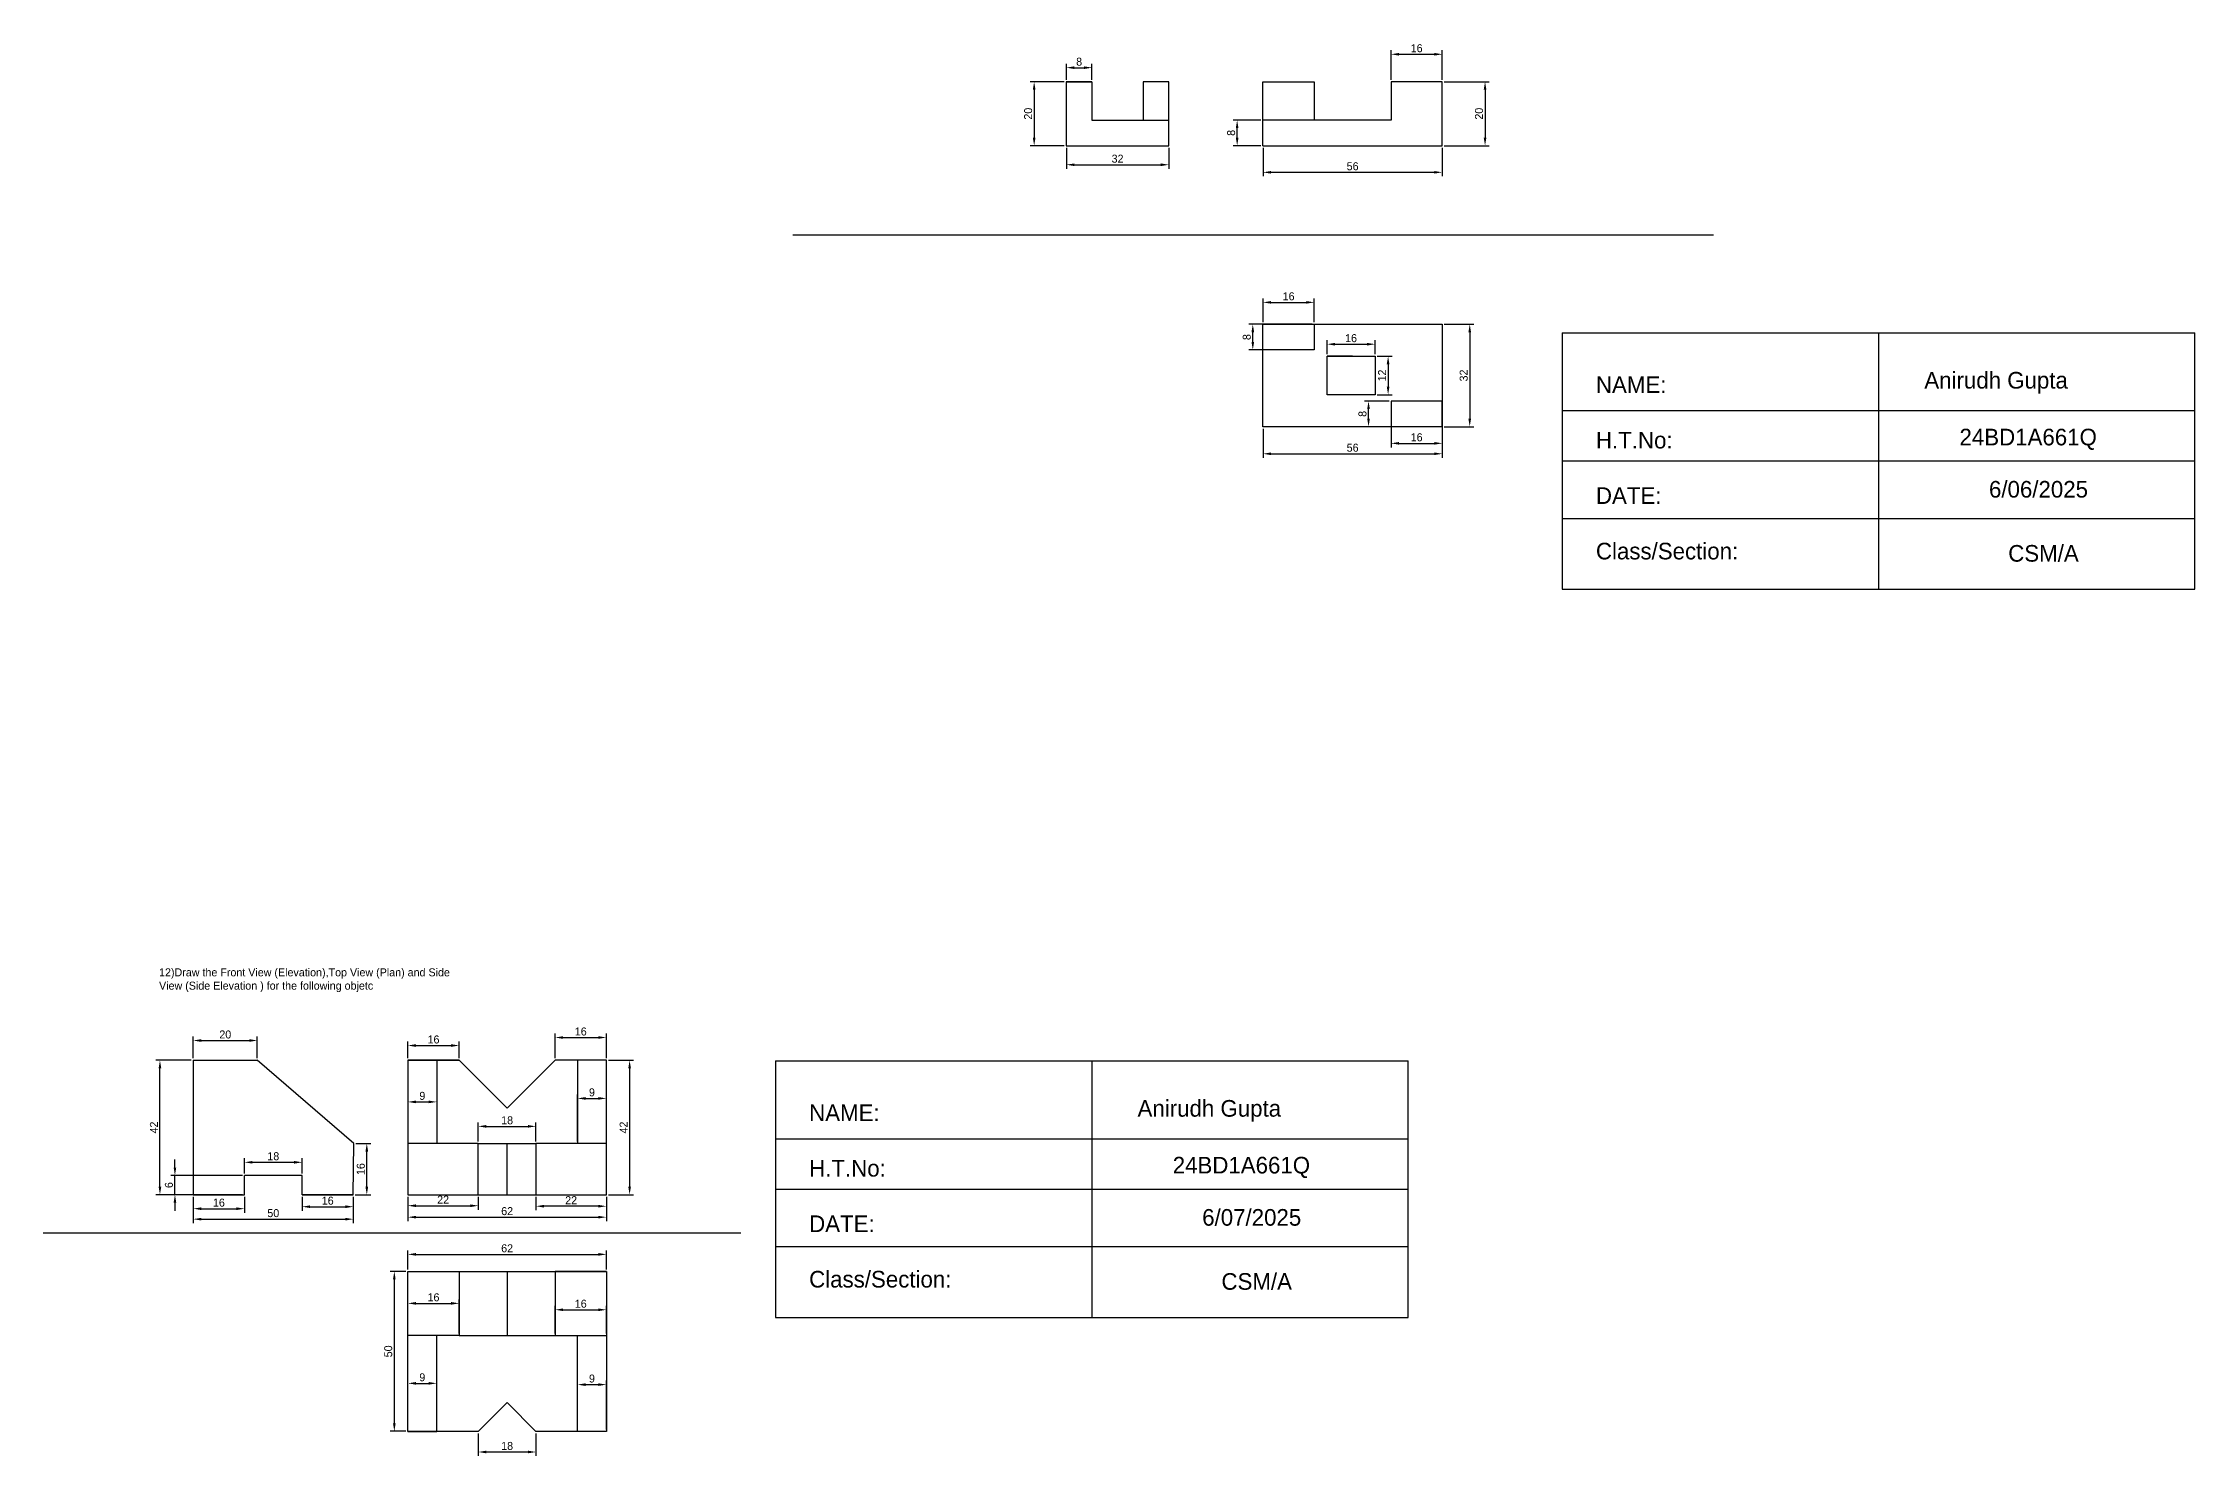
# Model space of a CAD drawing. Header units: millimetres. Extents: x 148 to 2239, y 31 to 1240.
# Drawn here: x 1567 to 2239, y 229 to 671 of the extents above; entities that cross this region are included whole.
import ezdxf

# ---------------------------------------------------------------- set-up
doc = ezdxf.new("R2010")
doc.units = ezdxf.units.MM
doc.dimstyles.new('ISO-25', dxfattribs={"dimtxt": 2.5, "dimasz": 2.5, "dimexe": 1.25, "dimexo": 0.625, "dimtad": 1, "dimtxsty": 'Standard', "dimcen": 2.5, "dimadec": 0, "dimazin": 0, "dimtfac": 1, "dimtmove": 0, "dimatfit": 3, "dimfxl": 1, "dimarcsym": 0})

# ---------------------------------------------------------------- blocks, each defined once
blk = doc.blocks.new('*D75')
at = {"color": 0, "lineweight": -2, "transparency": 16777216}
for p, q in [((2004.87, 658.55), (2018.87, 658.55)), ((2017.62, 656.05), (2017.62, 641.05)), ((2004.87, 638.55), (2018.87, 638.55))]:
    blk.add_line(p, q, dxfattribs=at)
at = {"color": 0, "transparency": 16777216}
for points in [[(2017.2, 656.05), (2018.03, 656.05), (2017.62, 658.55)], [(2017.2, 641.05), (2018.03, 641.05), (2017.62, 638.55)]]:
    blk.add_solid(points, dxfattribs=at)
at = {"layer": 'Defpoints', "color": 0, "transparency": 16777216}
for p in [(2004.25, 658.55), (2004.25, 638.55), (2017.62, 638.55)]:
    blk.add_point(p, dxfattribs=at)
at = {"color": 0, "transparency": 16777216, "insert": (2015.74, 648.55), "char_height": 2.5, "attachment_point": 5, "rotation": 90}
blk.add_mtext('20', dxfattribs=at)
blk = doc.blocks.new('*D76')
at = {"color": 0, "lineweight": -2, "transparency": 16777216}
for p, q in [((1988.25, 659.17), (1988.25, 668.37)), ((1990.75, 667.12), (2001.75, 667.12)), ((2004.25, 659.17), (2004.25, 668.37))]:
    blk.add_line(p, q, dxfattribs=at)
at = {"color": 0, "transparency": 16777216}
for points in [[(1990.75, 667.54), (1990.75, 666.7), (1988.25, 667.12)], [(2001.75, 667.54), (2001.75, 666.7), (2004.25, 667.12)]]:
    blk.add_solid(points, dxfattribs=at)
at = {"layer": 'Defpoints', "color": 0, "transparency": 16777216}
for p in [(2004.25, 667.12), (1988.25, 658.55), (2004.25, 658.55)]:
    blk.add_point(p, dxfattribs=at)
at = {"color": 0, "transparency": 16777216, "insert": (1996.25, 668.99), "char_height": 2.5, "attachment_point": 5}
blk.add_mtext('16', dxfattribs=at)
blk = doc.blocks.new('*D77')
at = {"color": 0, "lineweight": -2, "transparency": 16777216}
for p, q in [((1947.62, 646.55), (1938.92, 646.55)), ((1940.17, 641.05), (1940.17, 644.05)), ((1947.62, 638.55), (1938.92, 638.55))]:
    blk.add_line(p, q, dxfattribs=at)
at = {"color": 0, "transparency": 16777216}
for points in [[(1939.76, 644.05), (1940.59, 644.05), (1940.17, 646.55)], [(1939.76, 641.05), (1940.59, 641.05), (1940.17, 638.55)]]:
    blk.add_solid(points, dxfattribs=at)
at = {"layer": 'Defpoints', "color": 0, "transparency": 16777216}
for p in [(1940.17, 646.55), (1948.25, 646.55), (1948.25, 638.55)]:
    blk.add_point(p, dxfattribs=at)
at = {"color": 0, "transparency": 16777216, "insert": (1938.3, 642.55), "char_height": 2.5, "attachment_point": 5, "rotation": 90}
blk.add_mtext('8', dxfattribs=at)
blk = doc.blocks.new('*D78')
at = {"color": 0, "lineweight": -2, "transparency": 16777216}
for p, q in [((1948.25, 637.92), (1948.25, 628.97)), ((2004.25, 637.92), (2004.25, 628.97)), ((1950.75, 630.22), (2001.75, 630.22))]:
    blk.add_line(p, q, dxfattribs=at)
at = {"color": 0, "transparency": 16777216}
for points in [[(1950.75, 630.64), (1950.75, 629.81), (1948.25, 630.22)], [(2001.75, 630.64), (2001.75, 629.81), (2004.25, 630.22)]]:
    blk.add_solid(points, dxfattribs=at)
at = {"layer": 'Defpoints', "color": 0, "transparency": 16777216}
for p in [(1948.25, 638.55), (2004.25, 638.55), (2004.25, 630.22)]:
    blk.add_point(p, dxfattribs=at)
at = {"color": 0, "transparency": 16777216, "insert": (1976.25, 632.1), "char_height": 2.5, "attachment_point": 5}
blk.add_mtext('56', dxfattribs=at)
blk = doc.blocks.new('*D79')
at = {"color": 0, "lineweight": -2, "transparency": 16777216}
for p, q in [((1968.25, 573.34), (1968.25, 577.75)), ((1970.75, 576.5), (1980.75, 576.5)), ((1983.25, 573.34), (1983.25, 577.75))]:
    blk.add_line(p, q, dxfattribs=at)
at = {"color": 0, "transparency": 16777216}
for points in [[(1970.75, 576.91), (1970.75, 576.08), (1968.25, 576.5)], [(1980.75, 576.91), (1980.75, 576.08), (1983.25, 576.5)]]:
    blk.add_solid(points, dxfattribs=at)
at = {"layer": 'Defpoints', "color": 0, "transparency": 16777216}
for p in [(1968.25, 572.72), (1983.25, 576.5), (1983.25, 572.72)]:
    blk.add_point(p, dxfattribs=at)
at = {"color": 0, "transparency": 16777216, "insert": (1975.75, 578.37), "char_height": 2.5, "attachment_point": 5}
blk.add_mtext('16', dxfattribs=at)
blk = doc.blocks.new('*D80')
at = {"color": 0, "lineweight": -2, "transparency": 16777216}
for p, q in [((1983.87, 572.72), (1988.58, 572.72)), ((1987.33, 570.22), (1987.33, 563.22)), ((1983.87, 560.72), (1988.58, 560.72))]:
    blk.add_line(p, q, dxfattribs=at)
at = {"color": 0, "transparency": 16777216}
for points in [[(1986.91, 570.22), (1987.74, 570.22), (1987.33, 572.72)], [(1986.91, 563.22), (1987.74, 563.22), (1987.33, 560.72)]]:
    blk.add_solid(points, dxfattribs=at)
at = {"layer": 'Defpoints', "color": 0, "transparency": 16777216}
for p in [(1983.25, 572.72), (1983.25, 560.72), (1987.33, 560.72)]:
    blk.add_point(p, dxfattribs=at)
at = {"color": 0, "transparency": 16777216, "insert": (1985.45, 566.72), "char_height": 2.5, "attachment_point": 5, "rotation": 90}
blk.add_mtext('12', dxfattribs=at)
blk = doc.blocks.new('*D81')
at = {"color": 0, "lineweight": -2, "transparency": 16777216}
for p, q in [((1948.25, 550.09), (1948.25, 541)), ((2004.25, 550.09), (2004.25, 541)), ((1950.75, 542.25), (2001.75, 542.25))]:
    blk.add_line(p, q, dxfattribs=at)
at = {"color": 0, "transparency": 16777216}
for points in [[(1950.75, 542.67), (1950.75, 541.84), (1948.25, 542.25)], [(2001.75, 542.67), (2001.75, 541.84), (2004.25, 542.25)]]:
    blk.add_solid(points, dxfattribs=at)
at = {"layer": 'Defpoints', "color": 0, "transparency": 16777216}
for p in [(1948.25, 550.72), (2004.25, 550.72), (2004.25, 542.25)]:
    blk.add_point(p, dxfattribs=at)
at = {"color": 0, "transparency": 16777216, "insert": (1976.25, 544.13), "char_height": 2.5, "attachment_point": 5}
blk.add_mtext('56', dxfattribs=at)
blk = doc.blocks.new('*D82')
at = {"color": 0, "lineweight": -2, "transparency": 16777216}
for p, q in [((2004.87, 582.72), (2014.09, 582.72)), ((2012.84, 580.22), (2012.84, 553.22)), ((2004.87, 550.72), (2014.09, 550.72))]:
    blk.add_line(p, q, dxfattribs=at)
at = {"color": 0, "transparency": 16777216}
for points in [[(2012.42, 580.22), (2013.25, 580.22), (2012.84, 582.72)], [(2012.42, 553.22), (2013.25, 553.22), (2012.84, 550.72)]]:
    blk.add_solid(points, dxfattribs=at)
at = {"layer": 'Defpoints', "color": 0, "transparency": 16777216}
for p in [(2004.25, 582.72), (2004.25, 550.72), (2012.84, 550.72)]:
    blk.add_point(p, dxfattribs=at)
at = {"color": 0, "transparency": 16777216, "insert": (2010.96, 566.72), "char_height": 2.5, "attachment_point": 5, "rotation": 90}
blk.add_mtext('32', dxfattribs=at)
blk = doc.blocks.new('*D83')
at = {"color": 0, "lineweight": -2, "transparency": 16777216}
for p, q in [((1963.62, 582.72), (1943.81, 582.72)), ((1945.06, 577.22), (1945.06, 580.22)), ((1963.62, 574.72), (1943.81, 574.72))]:
    blk.add_line(p, q, dxfattribs=at)
at = {"color": 0, "transparency": 16777216}
for points in [[(1944.65, 580.22), (1945.48, 580.22), (1945.06, 582.72)], [(1944.65, 577.22), (1945.48, 577.22), (1945.06, 574.72)]]:
    blk.add_solid(points, dxfattribs=at)
at = {"layer": 'Defpoints', "color": 0, "transparency": 16777216}
for p in [(1945.06, 582.72), (1964.25, 582.72), (1964.25, 574.72)]:
    blk.add_point(p, dxfattribs=at)
at = {"color": 0, "transparency": 16777216, "insert": (1943.19, 578.72), "char_height": 2.5, "attachment_point": 5, "rotation": 90}
blk.add_mtext('8', dxfattribs=at)
blk = doc.blocks.new('*D84')
at = {"color": 0, "lineweight": -2, "transparency": 16777216}
for p, q in [((1948.25, 583.34), (1948.25, 590.82)), ((1950.75, 589.57), (1961.75, 589.57)), ((1964.25, 583.34), (1964.25, 590.82))]:
    blk.add_line(p, q, dxfattribs=at)
at = {"color": 0, "transparency": 16777216}
for points in [[(1950.75, 589.99), (1950.75, 589.16), (1948.25, 589.57)], [(1961.75, 589.99), (1961.75, 589.16), (1964.25, 589.57)]]:
    blk.add_solid(points, dxfattribs=at)
at = {"layer": 'Defpoints', "color": 0, "transparency": 16777216}
for p in [(1964.25, 589.57), (1948.25, 582.72), (1964.25, 582.72)]:
    blk.add_point(p, dxfattribs=at)
at = {"color": 0, "transparency": 16777216, "insert": (1956.25, 591.45), "char_height": 2.5, "attachment_point": 5}
blk.add_mtext('16', dxfattribs=at)
blk = doc.blocks.new('*D85')
at = {"color": 0, "lineweight": -2, "transparency": 16777216}
for p, q in [((1987.62, 558.72), (1979.97, 558.72)), ((1981.22, 553.22), (1981.22, 556.22)), ((1987.62, 550.72), (1979.97, 550.72))]:
    blk.add_line(p, q, dxfattribs=at)
at = {"color": 0, "transparency": 16777216}
for points in [[(1980.8, 556.22), (1981.63, 556.22), (1981.22, 558.72)], [(1980.8, 553.22), (1981.63, 553.22), (1981.22, 550.72)]]:
    blk.add_solid(points, dxfattribs=at)
at = {"layer": 'Defpoints', "color": 0, "transparency": 16777216}
for p in [(1981.22, 558.72), (1988.25, 558.72), (1988.25, 550.72)]:
    blk.add_point(p, dxfattribs=at)
at = {"color": 0, "transparency": 16777216, "insert": (1979.34, 554.72), "char_height": 2.5, "attachment_point": 5, "rotation": 90}
blk.add_mtext('8', dxfattribs=at)
blk = doc.blocks.new('*D86')
at = {"color": 0, "lineweight": -2, "transparency": 16777216}
for p, q in [((1988.25, 558.09), (1988.25, 544.26)), ((2004.25, 558.09), (2004.25, 544.26)), ((1990.75, 545.51), (2001.75, 545.51))]:
    blk.add_line(p, q, dxfattribs=at)
at = {"color": 0, "transparency": 16777216}
for points in [[(1990.75, 545.93), (1990.75, 545.09), (1988.25, 545.51)], [(2001.75, 545.93), (2001.75, 545.09), (2004.25, 545.51)]]:
    blk.add_solid(points, dxfattribs=at)
at = {"layer": 'Defpoints', "color": 0, "transparency": 16777216}
for p in [(1988.25, 558.72), (2004.25, 558.72), (2004.25, 545.51)]:
    blk.add_point(p, dxfattribs=at)
at = {"color": 0, "transparency": 16777216, "insert": (1996.25, 547.39), "char_height": 2.5, "attachment_point": 5}
blk.add_mtext('16', dxfattribs=at)
blk = doc.blocks.new('*D87')
at = {"color": 0, "lineweight": -2, "transparency": 16777216}
for p, q in [((1886.18, 658.55), (1875.5, 658.55)), ((1876.75, 656.05), (1876.75, 641.05)), ((1886.18, 638.55), (1875.5, 638.55))]:
    blk.add_line(p, q, dxfattribs=at)
at = {"color": 0, "transparency": 16777216}
for points in [[(1876.34, 656.05), (1877.17, 656.05), (1876.75, 658.55)], [(1876.34, 641.05), (1877.17, 641.05), (1876.75, 638.55)]]:
    blk.add_solid(points, dxfattribs=at)
at = {"layer": 'Defpoints', "color": 0, "transparency": 16777216}
for p in [(1886.81, 658.55), (1876.75, 638.55), (1886.81, 638.55)]:
    blk.add_point(p, dxfattribs=at)
at = {"color": 0, "transparency": 16777216, "insert": (1874.88, 648.55), "char_height": 2.5, "attachment_point": 5, "rotation": 90}
blk.add_mtext('20', dxfattribs=at)
blk = doc.blocks.new('*D88')
at = {"color": 0, "lineweight": -2, "transparency": 16777216}
for p, q in [((1886.81, 659.17), (1886.81, 664.18)), ((1889.31, 662.93), (1892.31, 662.93)), ((1894.81, 659.17), (1894.81, 664.18))]:
    blk.add_line(p, q, dxfattribs=at)
at = {"color": 0, "transparency": 16777216}
for points in [[(1889.31, 663.34), (1889.31, 662.51), (1886.81, 662.93)], [(1892.31, 663.34), (1892.31, 662.51), (1894.81, 662.93)]]:
    blk.add_solid(points, dxfattribs=at)
at = {"layer": 'Defpoints', "color": 0, "transparency": 16777216}
for p in [(1894.81, 662.93), (1886.81, 658.55), (1894.81, 658.55)]:
    blk.add_point(p, dxfattribs=at)
at = {"color": 0, "transparency": 16777216, "insert": (1890.81, 664.8), "char_height": 2.5, "attachment_point": 5}
blk.add_mtext('8', dxfattribs=at)
blk = doc.blocks.new('*D89')
at = {"color": 0, "lineweight": -2, "transparency": 16777216}
for p, q in [((1886.81, 637.92), (1886.81, 631.34)), ((1889.31, 632.59), (1916.31, 632.59)), ((1918.81, 637.92), (1918.81, 631.34))]:
    blk.add_line(p, q, dxfattribs=at)
at = {"color": 0, "transparency": 16777216}
for points in [[(1889.31, 633), (1889.31, 632.17), (1886.81, 632.59)], [(1916.31, 633), (1916.31, 632.17), (1918.81, 632.59)]]:
    blk.add_solid(points, dxfattribs=at)
at = {"layer": 'Defpoints', "color": 0, "transparency": 16777216}
for p in [(1886.81, 638.55), (1918.81, 638.55), (1918.81, 632.59)]:
    blk.add_point(p, dxfattribs=at)
at = {"color": 0, "transparency": 16777216, "insert": (1902.81, 634.46), "char_height": 2.5, "attachment_point": 5}
blk.add_mtext('32', dxfattribs=at)
blk = doc.blocks.new('*D107')
at = {"color": 0, "lineweight": -2, "transparency": 16777216}
for p, q in [((1613.43, 352.67), (1602.4, 352.67)), ((1603.65, 313.17), (1603.65, 350.17)), ((1613.43, 310.67), (1602.4, 310.67))]:
    blk.add_line(p, q, dxfattribs=at)
at = {"color": 0, "transparency": 16777216}
for points in [[(1603.23, 350.17), (1604.07, 350.17), (1603.65, 352.67)], [(1603.23, 313.17), (1604.07, 313.17), (1603.65, 310.67)]]:
    blk.add_solid(points, dxfattribs=at)
at = {"layer": 'Defpoints', "color": 0, "transparency": 16777216}
for p in [(1603.65, 352.67), (1614.06, 352.67), (1614.06, 310.67)]:
    blk.add_point(p, dxfattribs=at)
at = {"color": 0, "transparency": 16777216, "insert": (1601.77, 331.67), "char_height": 2.5, "attachment_point": 5, "rotation": 90}
blk.add_mtext('42', dxfattribs=at)
blk = doc.blocks.new('*D108')
at = {"color": 0, "lineweight": -2, "transparency": 16777216}
for p, q in [((1614.06, 310.05), (1614.06, 301.78)), ((1664.06, 310.05), (1664.06, 301.78)), ((1616.56, 303.03), (1661.56, 303.03))]:
    blk.add_line(p, q, dxfattribs=at)
at = {"color": 0, "transparency": 16777216}
for points in [[(1616.56, 303.44), (1616.56, 302.61), (1614.06, 303.03)], [(1661.56, 303.44), (1661.56, 302.61), (1664.06, 303.03)]]:
    blk.add_solid(points, dxfattribs=at)
at = {"layer": 'Defpoints', "color": 0, "transparency": 16777216}
for p in [(1614.06, 310.67), (1664.06, 310.67), (1664.06, 303.03)]:
    blk.add_point(p, dxfattribs=at)
at = {"color": 0, "transparency": 16777216, "insert": (1639.06, 304.9), "char_height": 2.5, "attachment_point": 5}
blk.add_mtext('50', dxfattribs=at)
blk = doc.blocks.new('*D109')
at = {"color": 0, "lineweight": -2, "transparency": 16777216}
for p, q in [((1614.06, 310.05), (1614.06, 305.05)), ((1630.06, 310.05), (1630.06, 305.05)), ((1616.56, 306.3), (1627.56, 306.3))]:
    blk.add_line(p, q, dxfattribs=at)
at = {"color": 0, "transparency": 16777216}
for points in [[(1616.56, 306.71), (1616.56, 305.88), (1614.06, 306.3)], [(1627.56, 306.71), (1627.56, 305.88), (1630.06, 306.3)]]:
    blk.add_solid(points, dxfattribs=at)
at = {"layer": 'Defpoints', "color": 0, "transparency": 16777216}
for p in [(1614.06, 310.67), (1630.06, 310.67), (1630.06, 306.3)]:
    blk.add_point(p, dxfattribs=at)
at = {"color": 0, "transparency": 16777216, "insert": (1622.06, 308.17), "char_height": 2.5, "attachment_point": 5}
blk.add_mtext('16', dxfattribs=at)
blk = doc.blocks.new('*D110')
at = {"color": 0, "lineweight": -2, "transparency": 16777216}
for p, q in [((1648.06, 310.05), (1648.06, 305.67)), ((1664.06, 310.05), (1664.06, 305.67)), ((1650.56, 306.92), (1661.56, 306.92))]:
    blk.add_line(p, q, dxfattribs=at)
at = {"color": 0, "transparency": 16777216}
for points in [[(1650.56, 307.34), (1650.56, 306.5), (1648.06, 306.92)], [(1661.56, 307.34), (1661.56, 306.5), (1664.06, 306.92)]]:
    blk.add_solid(points, dxfattribs=at)
at = {"layer": 'Defpoints', "color": 0, "transparency": 16777216}
for p in [(1648.06, 310.67), (1664.06, 310.67), (1664.06, 306.92)]:
    blk.add_point(p, dxfattribs=at)
at = {"color": 0, "transparency": 16777216, "insert": (1656.06, 308.79), "char_height": 2.5, "attachment_point": 5}
blk.add_mtext('16', dxfattribs=at)
blk = doc.blocks.new('*D111')
at = {"color": 0, "lineweight": -2, "transparency": 16777216}
for p, q in [((1630.06, 317.3), (1630.06, 322.05)), ((1632.56, 320.8), (1645.56, 320.8)), ((1648.06, 317.3), (1648.06, 322.05))]:
    blk.add_line(p, q, dxfattribs=at)
at = {"color": 0, "transparency": 16777216}
for points in [[(1632.56, 321.22), (1632.56, 320.38), (1630.06, 320.8)], [(1645.56, 321.22), (1645.56, 320.38), (1648.06, 320.8)]]:
    blk.add_solid(points, dxfattribs=at)
at = {"layer": 'Defpoints', "color": 0, "transparency": 16777216}
for p in [(1630.06, 316.67), (1648.06, 320.8), (1648.06, 316.67)]:
    blk.add_point(p, dxfattribs=at)
at = {"color": 0, "transparency": 16777216, "insert": (1639.06, 322.68), "char_height": 2.5, "attachment_point": 5}
blk.add_mtext('18', dxfattribs=at)
blk = doc.blocks.new('*D112')
at = {"color": 0, "lineweight": -2, "transparency": 16777216}
for p, q in [((1614.06, 353.3), (1614.06, 360.11)), ((1616.56, 358.86), (1631.56, 358.86)), ((1634.06, 353.3), (1634.06, 360.11))]:
    blk.add_line(p, q, dxfattribs=at)
at = {"color": 0, "transparency": 16777216}
for points in [[(1616.56, 359.28), (1616.56, 358.44), (1614.06, 358.86)], [(1631.56, 359.28), (1631.56, 358.44), (1634.06, 358.86)]]:
    blk.add_solid(points, dxfattribs=at)
at = {"layer": 'Defpoints', "color": 0, "transparency": 16777216}
for p in [(1634.06, 358.86), (1614.06, 352.67), (1634.06, 352.67)]:
    blk.add_point(p, dxfattribs=at)
at = {"color": 0, "transparency": 16777216, "insert": (1624.06, 360.73), "char_height": 2.5, "attachment_point": 5}
blk.add_mtext('20', dxfattribs=at)
blk = doc.blocks.new('*D113')
at = {"color": 0, "lineweight": -2, "transparency": 16777216}
for p, q in [((1664.89, 326.67), (1669.52, 326.67)), ((1668.27, 313.17), (1668.27, 324.17)), ((1664.68, 310.67), (1669.52, 310.67))]:
    blk.add_line(p, q, dxfattribs=at)
at = {"color": 0, "transparency": 16777216}
for points in [[(1667.85, 324.17), (1668.69, 324.17), (1668.27, 326.67)], [(1667.85, 313.17), (1668.69, 313.17), (1668.27, 310.67)]]:
    blk.add_solid(points, dxfattribs=at)
at = {"layer": 'Defpoints', "color": 0, "transparency": 16777216}
for p in [(1664.27, 326.67), (1668.27, 326.67), (1664.06, 310.67)]:
    blk.add_point(p, dxfattribs=at)
at = {"color": 0, "transparency": 16777216, "insert": (1666.4, 318.67), "char_height": 2.5, "attachment_point": 5, "rotation": 90}
blk.add_mtext('16', dxfattribs=at)
blk = doc.blocks.new('*D114')
at = {"color": 0, "lineweight": -2, "transparency": 16777216}
for p, q in [((1629.43, 316.67), (1607.08, 316.67)), ((1608.33, 319.17), (1608.33, 321.67)), ((1608.33, 310.67), (1608.33, 316.67)), ((1629.43, 310.67), (1607.08, 310.67)), ((1608.33, 308.17), (1608.33, 305.67))]:
    blk.add_line(p, q, dxfattribs=at)
at = {"color": 0, "transparency": 16777216}
for points in [[(1607.92, 319.17), (1608.75, 319.17), (1608.33, 316.67)], [(1607.92, 308.17), (1608.75, 308.17), (1608.33, 310.67)]]:
    blk.add_solid(points, dxfattribs=at)
at = {"layer": 'Defpoints', "color": 0, "transparency": 16777216}
for p in [(1608.33, 316.67), (1630.06, 316.67), (1630.06, 310.67)]:
    blk.add_point(p, dxfattribs=at)
at = {"color": 0, "transparency": 16777216, "insert": (1606.46, 313.67), "char_height": 2.5, "attachment_point": 5, "rotation": 90}
blk.add_mtext('6', dxfattribs=at)
blk = doc.blocks.new('*D115')
at = {"color": 0, "lineweight": -2, "transparency": 16777216}
for p, q in [((1681.11, 342.79), (1681.11, 338.42)), ((1683.61, 339.67), (1687.61, 339.67)), ((1690.11, 342.79), (1690.11, 338.42))]:
    blk.add_line(p, q, dxfattribs=at)
at = {"color": 0, "transparency": 16777216}
for points in [[(1683.61, 340.09), (1683.61, 339.26), (1681.11, 339.67)], [(1687.61, 340.09), (1687.61, 339.26), (1690.11, 339.67)]]:
    blk.add_solid(points, dxfattribs=at)
at = {"layer": 'Defpoints', "color": 0, "transparency": 16777216}
for p in [(1681.11, 343.42), (1690.11, 343.42), (1690.11, 339.67)]:
    blk.add_point(p, dxfattribs=at)
at = {"color": 0, "transparency": 16777216, "insert": (1685.61, 341.55), "char_height": 2.5, "attachment_point": 5}
blk.add_mtext('9', dxfattribs=at)
blk = doc.blocks.new('*D116')
at = {"color": 0, "lineweight": -2, "transparency": 16777216}
for p, q in [((1681.11, 353.3), (1681.11, 358.55)), ((1683.61, 357.3), (1694.61, 357.3)), ((1697.11, 353.3), (1697.11, 358.55))]:
    blk.add_line(p, q, dxfattribs=at)
at = {"color": 0, "transparency": 16777216}
for points in [[(1683.61, 357.72), (1683.61, 356.88), (1681.11, 357.3)], [(1694.61, 357.72), (1694.61, 356.88), (1697.11, 357.3)]]:
    blk.add_solid(points, dxfattribs=at)
at = {"layer": 'Defpoints', "color": 0, "transparency": 16777216}
for p in [(1697.11, 357.3), (1681.11, 352.67), (1697.11, 352.67)]:
    blk.add_point(p, dxfattribs=at)
at = {"color": 0, "transparency": 16777216, "insert": (1689.11, 359.17), "char_height": 2.5, "attachment_point": 5}
blk.add_mtext('16', dxfattribs=at)
blk = doc.blocks.new('*D117')
at = {"color": 0, "lineweight": -2, "transparency": 16777216}
for p, q in [((1727.11, 353.3), (1727.11, 361.05)), ((1729.61, 359.8), (1740.61, 359.8)), ((1743.11, 353.3), (1743.11, 361.05))]:
    blk.add_line(p, q, dxfattribs=at)
at = {"color": 0, "transparency": 16777216}
for points in [[(1729.61, 360.21), (1729.61, 359.38), (1727.11, 359.8)], [(1740.61, 360.21), (1740.61, 359.38), (1743.11, 359.8)]]:
    blk.add_solid(points, dxfattribs=at)
at = {"layer": 'Defpoints', "color": 0, "transparency": 16777216}
for p in [(1743.11, 359.8), (1727.11, 352.67), (1743.11, 352.67)]:
    blk.add_point(p, dxfattribs=at)
at = {"color": 0, "transparency": 16777216, "insert": (1735.11, 361.67), "char_height": 2.5, "attachment_point": 5}
blk.add_mtext('16', dxfattribs=at)
blk = doc.blocks.new('*D118')
at = {"color": 0, "lineweight": -2, "transparency": 16777216}
for p, q in [((1734.11, 327.3), (1734.11, 342.02)), ((1736.61, 340.77), (1740.61, 340.77)), ((1743.11, 327.3), (1743.11, 342.02))]:
    blk.add_line(p, q, dxfattribs=at)
at = {"color": 0, "transparency": 16777216}
for points in [[(1736.61, 341.18), (1736.61, 340.35), (1734.11, 340.77)], [(1740.61, 341.18), (1740.61, 340.35), (1743.11, 340.77)]]:
    blk.add_solid(points, dxfattribs=at)
at = {"layer": 'Defpoints', "color": 0, "transparency": 16777216}
for p in [(1743.11, 340.77), (1734.11, 326.67), (1743.11, 326.67)]:
    blk.add_point(p, dxfattribs=at)
at = {"color": 0, "transparency": 16777216, "insert": (1738.61, 342.64), "char_height": 2.5, "attachment_point": 5}
blk.add_mtext('9', dxfattribs=at)
blk = doc.blocks.new('*D119')
at = {"color": 0, "lineweight": -2, "transparency": 16777216}
for p, q in [((1743.73, 352.67), (1751.62, 352.67)), ((1750.37, 350.17), (1750.37, 313.17)), ((1743.73, 310.67), (1751.62, 310.67))]:
    blk.add_line(p, q, dxfattribs=at)
at = {"color": 0, "transparency": 16777216}
for points in [[(1749.96, 350.17), (1750.79, 350.17), (1750.37, 352.67)], [(1749.96, 313.17), (1750.79, 313.17), (1750.37, 310.67)]]:
    blk.add_solid(points, dxfattribs=at)
at = {"layer": 'Defpoints', "color": 0, "transparency": 16777216}
for p in [(1743.11, 352.67), (1743.11, 310.67), (1750.37, 310.67)]:
    blk.add_point(p, dxfattribs=at)
at = {"color": 0, "transparency": 16777216, "insert": (1748.5, 331.67), "char_height": 2.5, "attachment_point": 5, "rotation": 90}
blk.add_mtext('42', dxfattribs=at)
blk = doc.blocks.new('*D120')
at = {"color": 0, "lineweight": -2, "transparency": 16777216}
for p, q in [((1681.11, 310.05), (1681.11, 302.39)), ((1743.11, 310.05), (1743.11, 302.39)), ((1683.61, 303.64), (1740.61, 303.64))]:
    blk.add_line(p, q, dxfattribs=at)
at = {"color": 0, "transparency": 16777216}
for points in [[(1683.61, 304.06), (1683.61, 303.23), (1681.11, 303.64)], [(1740.61, 304.06), (1740.61, 303.23), (1743.11, 303.64)]]:
    blk.add_solid(points, dxfattribs=at)
at = {"layer": 'Defpoints', "color": 0, "transparency": 16777216}
for p in [(1681.11, 310.67), (1743.11, 310.67), (1743.11, 303.64)]:
    blk.add_point(p, dxfattribs=at)
at = {"color": 0, "transparency": 16777216, "insert": (1712.11, 305.52), "char_height": 2.5, "attachment_point": 5}
blk.add_mtext('62', dxfattribs=at)
blk = doc.blocks.new('*D121')
at = {"color": 0, "lineweight": -2, "transparency": 16777216}
for p, q in [((1681.11, 310.05), (1681.11, 305.98)), ((1703.11, 310.05), (1703.11, 305.98)), ((1683.61, 307.23), (1700.61, 307.23))]:
    blk.add_line(p, q, dxfattribs=at)
at = {"color": 0, "transparency": 16777216}
for points in [[(1683.61, 307.65), (1683.61, 306.81), (1681.11, 307.23)], [(1700.61, 307.65), (1700.61, 306.81), (1703.11, 307.23)]]:
    blk.add_solid(points, dxfattribs=at)
at = {"layer": 'Defpoints', "color": 0, "transparency": 16777216}
for p in [(1681.11, 310.67), (1703.11, 310.67), (1703.11, 307.23)]:
    blk.add_point(p, dxfattribs=at)
at = {"color": 0, "transparency": 16777216, "insert": (1692.11, 309.11), "char_height": 2.5, "attachment_point": 5}
blk.add_mtext('22', dxfattribs=at)
blk = doc.blocks.new('*D122')
at = {"color": 0, "lineweight": -2, "transparency": 16777216}
for p, q in [((1721.11, 310.05), (1721.11, 305.82)), ((1743.11, 310.05), (1743.11, 305.82)), ((1740.61, 307.07), (1723.61, 307.07))]:
    blk.add_line(p, q, dxfattribs=at)
at = {"color": 0, "transparency": 16777216}
for points in [[(1723.61, 307.49), (1723.61, 306.66), (1721.11, 307.07)], [(1740.61, 307.49), (1740.61, 306.66), (1743.11, 307.07)]]:
    blk.add_solid(points, dxfattribs=at)
at = {"layer": 'Defpoints', "color": 0, "transparency": 16777216}
for p in [(1721.11, 310.67), (1743.11, 310.67), (1721.11, 307.07)]:
    blk.add_point(p, dxfattribs=at)
at = {"color": 0, "transparency": 16777216, "insert": (1732.11, 308.95), "char_height": 2.5, "attachment_point": 5}
blk.add_mtext('22', dxfattribs=at)
blk = doc.blocks.new('*D123')
at = {"color": 0, "lineweight": -2, "transparency": 16777216}
for p, q in [((1703.11, 327.3), (1703.11, 333.28)), ((1705.61, 332.03), (1718.61, 332.03)), ((1721.11, 327.3), (1721.11, 333.28))]:
    blk.add_line(p, q, dxfattribs=at)
at = {"color": 0, "transparency": 16777216}
for points in [[(1705.61, 332.45), (1705.61, 331.61), (1703.11, 332.03)], [(1718.61, 332.45), (1718.61, 331.61), (1721.11, 332.03)]]:
    blk.add_solid(points, dxfattribs=at)
at = {"layer": 'Defpoints', "color": 0, "transparency": 16777216}
for p in [(1721.11, 332.03), (1703.11, 326.67), (1721.11, 326.67)]:
    blk.add_point(p, dxfattribs=at)
at = {"color": 0, "transparency": 16777216, "insert": (1712.11, 333.91), "char_height": 2.5, "attachment_point": 5}
blk.add_mtext('18', dxfattribs=at)
blk = doc.blocks.new('*D124')
at = {"color": 0, "lineweight": -2, "transparency": 16777216}
for p, q in [((1703.11, 236.08), (1703.11, 229)), ((1721.11, 236.08), (1721.11, 229)), ((1705.61, 230.25), (1718.61, 230.25))]:
    blk.add_line(p, q, dxfattribs=at)
at = {"color": 0, "transparency": 16777216}
for points in [[(1705.61, 230.67), (1705.61, 229.84), (1703.11, 230.25)], [(1718.61, 230.67), (1718.61, 229.84), (1721.11, 230.25)]]:
    blk.add_solid(points, dxfattribs=at)
at = {"layer": 'Defpoints', "color": 0, "transparency": 16777216}
for p in [(1703.11, 236.71), (1721.11, 236.71), (1721.11, 230.25)]:
    blk.add_point(p, dxfattribs=at)
at = {"color": 0, "transparency": 16777216, "insert": (1712.11, 232.13), "char_height": 2.5, "attachment_point": 5}
blk.add_mtext('18', dxfattribs=at)
blk = doc.blocks.new('*D125')
at = {"color": 0, "lineweight": -2, "transparency": 16777216}
for p, q in [((1680.48, 286.71), (1675.62, 286.71)), ((1676.87, 284.21), (1676.87, 239.21)), ((1680.48, 236.71), (1675.62, 236.71))]:
    blk.add_line(p, q, dxfattribs=at)
at = {"color": 0, "transparency": 16777216}
for points in [[(1676.45, 284.21), (1677.28, 284.21), (1676.87, 286.71)], [(1676.45, 239.21), (1677.28, 239.21), (1676.87, 236.71)]]:
    blk.add_solid(points, dxfattribs=at)
at = {"layer": 'Defpoints', "color": 0, "transparency": 16777216}
for p in [(1681.11, 286.71), (1676.87, 236.71), (1681.11, 236.71)]:
    blk.add_point(p, dxfattribs=at)
at = {"color": 0, "transparency": 16777216, "insert": (1674.99, 261.71), "char_height": 2.5, "attachment_point": 5, "rotation": 90}
blk.add_mtext('50', dxfattribs=at)
blk = doc.blocks.new('*D126')
at = {"color": 0, "lineweight": -2, "transparency": 16777216}
for p, q in [((1681.11, 287.33), (1681.11, 293.27)), ((1683.61, 292.02), (1740.61, 292.02)), ((1743.11, 287.33), (1743.11, 293.27))]:
    blk.add_line(p, q, dxfattribs=at)
at = {"color": 0, "transparency": 16777216}
for points in [[(1683.61, 292.44), (1683.61, 291.6), (1681.11, 292.02)], [(1740.61, 292.44), (1740.61, 291.6), (1743.11, 292.02)]]:
    blk.add_solid(points, dxfattribs=at)
at = {"layer": 'Defpoints', "color": 0, "transparency": 16777216}
for p in [(1743.11, 292.02), (1681.11, 286.71), (1743.11, 286.71)]:
    blk.add_point(p, dxfattribs=at)
at = {"color": 0, "transparency": 16777216, "insert": (1712.11, 293.9), "char_height": 2.5, "attachment_point": 5}
blk.add_mtext('62', dxfattribs=at)
blk = doc.blocks.new('*D127')
at = {"color": 0, "lineweight": -2, "transparency": 16777216}
for p, q in [((1681.11, 237.33), (1681.11, 252.96)), ((1683.61, 251.71), (1687.61, 251.71)), ((1690.11, 237.33), (1690.11, 252.96))]:
    blk.add_line(p, q, dxfattribs=at)
at = {"color": 0, "transparency": 16777216}
for points in [[(1683.61, 252.12), (1683.61, 251.29), (1681.11, 251.71)], [(1687.61, 252.12), (1687.61, 251.29), (1690.11, 251.71)]]:
    blk.add_solid(points, dxfattribs=at)
at = {"layer": 'Defpoints', "color": 0, "transparency": 16777216}
for p in [(1690.11, 251.71), (1681.11, 236.71), (1690.11, 236.71)]:
    blk.add_point(p, dxfattribs=at)
at = {"color": 0, "transparency": 16777216, "insert": (1685.61, 253.58), "char_height": 2.5, "attachment_point": 5}
blk.add_mtext('9', dxfattribs=at)
blk = doc.blocks.new('*D128')
at = {"color": 0, "lineweight": -2, "transparency": 16777216}
for p, q in [((1734.11, 237.33), (1734.11, 252.56)), ((1736.61, 251.31), (1740.61, 251.31)), ((1743.11, 237.33), (1743.11, 252.56))]:
    blk.add_line(p, q, dxfattribs=at)
at = {"color": 0, "transparency": 16777216}
for points in [[(1736.61, 251.73), (1736.61, 250.89), (1734.11, 251.31)], [(1740.61, 251.73), (1740.61, 250.89), (1743.11, 251.31)]]:
    blk.add_solid(points, dxfattribs=at)
at = {"layer": 'Defpoints', "color": 0, "transparency": 16777216}
for p in [(1743.11, 251.31), (1734.11, 236.71), (1743.11, 236.71)]:
    blk.add_point(p, dxfattribs=at)
at = {"color": 0, "transparency": 16777216, "insert": (1738.61, 253.19), "char_height": 2.5, "attachment_point": 5}
blk.add_mtext('9', dxfattribs=at)
blk = doc.blocks.new('*D129')
at = {"color": 0, "lineweight": -2, "transparency": 16777216}
for p, q in [((1681.11, 267.33), (1681.11, 277.96)), ((1683.61, 276.71), (1694.61, 276.71)), ((1697.11, 267.33), (1697.11, 277.96))]:
    blk.add_line(p, q, dxfattribs=at)
at = {"color": 0, "transparency": 16777216}
for points in [[(1683.61, 277.12), (1683.61, 276.29), (1681.11, 276.71)], [(1694.61, 277.12), (1694.61, 276.29), (1697.11, 276.71)]]:
    blk.add_solid(points, dxfattribs=at)
at = {"layer": 'Defpoints', "color": 0, "transparency": 16777216}
for p in [(1697.11, 276.71), (1681.11, 266.71), (1697.11, 266.71)]:
    blk.add_point(p, dxfattribs=at)
at = {"color": 0, "transparency": 16777216, "insert": (1689.11, 278.58), "char_height": 2.5, "attachment_point": 5}
blk.add_mtext('16', dxfattribs=at)
blk = doc.blocks.new('*D130')
at = {"color": 0, "lineweight": -2, "transparency": 16777216}
for p, q in [((1727.11, 267.33), (1727.11, 275.96)), ((1743.11, 267.33), (1743.11, 275.96)), ((1729.61, 274.71), (1740.61, 274.71))]:
    blk.add_line(p, q, dxfattribs=at)
at = {"color": 0, "transparency": 16777216}
for points in [[(1729.61, 275.12), (1729.61, 274.29), (1727.11, 274.71)], [(1740.61, 275.12), (1740.61, 274.29), (1743.11, 274.71)]]:
    blk.add_solid(points, dxfattribs=at)
at = {"layer": 'Defpoints', "color": 0, "transparency": 16777216}
for p in [(1743.11, 274.71), (1727.11, 266.71), (1743.11, 266.71)]:
    blk.add_point(p, dxfattribs=at)
at = {"color": 0, "transparency": 16777216, "insert": (1735.11, 276.58), "char_height": 2.5, "attachment_point": 5}
blk.add_mtext('16', dxfattribs=at)

msp = doc.modelspace()

# ---------------------------------------------------------------- linework, layer by layer
for p, q in [((1894.805, 658.545), (1886.805, 658.545)), ((1886.805, 658.545), (1886.805, 638.545)), ((1886.805, 658.545), (1894.805, 658.545)), ((1894.805, 658.545), (1894.805, 646.545)), ((1918.805, 658.545), (1910.805, 658.545)), ((1910.805, 658.545), (1910.805, 646.545)), ((1918.805, 646.545), (1918.805, 658.545)), ((1948.248, 638.545), (1948.248, 658.545)), ((1948.248, 658.545), (1964.248, 658.545)), ((1964.248, 658.545), (1964.248, 646.545)), ((2004.248, 658.545), (1988.248, 658.545)), ((1988.248, 658.545), (1988.248, 646.545)), ((2004.248, 638.545), (2004.248, 658.545)), ((1894.805, 646.545), (1918.805, 646.545)), ((1918.805, 638.545), (1918.805, 646.545)), ((1988.248, 646.545), (1948.248, 646.545)), ((1948.248, 638.545), (1948.248, 646.545)), ((1886.805, 638.545), (1918.805, 638.545)), ((1948.248, 638.545), (2004.248, 638.545)), ((1801.41, 610.717), (2088.968, 610.717)), ((1948.248, 582.717), (2004.248, 582.717)), ((1948.248, 550.717), (1948.248, 582.717)), ((1948.248, 582.717), (1964.248, 582.717)), ((1964.248, 582.717), (1964.248, 574.717)), ((2004.248, 582.717), (2004.248, 550.717)), ((2041.731, 580.095), (2041.731, 499.907)), ((2041.731, 580.095), (2239.399, 580.095)), ((2140.565, 580.095), (2140.565, 499.907)), ((2239.399, 499.907), (2239.399, 580.095)), ((1964.248, 574.717), (1948.248, 574.717)), ((1976.248, 572.717), (1968.248, 572.717)), ((1968.248, 572.717), (1983.248, 572.717)), ((1968.248, 560.717), (1968.248, 572.717)), ((1968.248, 572.717), (1983.248, 572.717)), ((1983.248, 572.717), (1983.248, 560.717)), ((1983.248, 560.717), (1968.248, 560.717)), ((2004.248, 558.717), (1988.248, 558.717)), ((1988.248, 558.717), (1988.248, 550.717)), ((2004.248, 550.717), (2004.248, 558.717)), ((2041.731, 555.739), (2239.399, 555.739)), ((2004.248, 550.717), (1948.248, 550.717)), ((2041.731, 540.001), (2239.399, 540.001)), ((2041.731, 522.015), (2239.399, 522.015)), ((2041.731, 499.907), (2239.399, 499.907)), ((1614.056, 352.674), (1614.056, 310.674)), ((1614.056, 352.674), (1634.056, 352.674)), ((1664.266, 326.672), (1634.056, 352.674)), ((1681.107, 352.674), (1681.107, 310.674)), ((1681.107, 352.674), (1690.107, 352.674)), ((1681.107, 352.674), (1697.107, 352.674)), ((1697.107, 352.674), (1681.107, 352.674)), ((1690.107, 352.674), (1690.107, 326.674)), ((1697.107, 352.674), (1712.107, 337.674)), ((1712.107, 337.674), (1727.107, 352.674)), ((1743.107, 352.674), (1727.107, 352.674)), ((1743.107, 352.674), (1727.107, 352.674)), ((1743.107, 352.674), (1734.107, 352.674)), ((1734.107, 352.674), (1734.107, 326.674)), ((1734.107, 352.674), (1734.107, 337.674)), ((1743.107, 310.674), (1743.107, 352.674)), ((1795.934, 352.521), (1795.934, 272.333)), ((1795.934, 352.521), (1993.602, 352.521)), ((1894.768, 352.521), (1894.768, 272.333)), ((1993.602, 272.333), (1993.602, 352.521)), ((1664.056, 310.674), (1664.266, 326.672)), ((1703.107, 326.674), (1681.107, 326.674)), ((1703.107, 310.674), (1703.107, 326.674)), ((1703.107, 326.674), (1721.107, 326.674)), ((1712.107, 310.674), (1712.107, 326.674)), ((1743.107, 326.674), (1721.107, 326.674)), ((1721.107, 326.674), (1721.107, 310.674)), ((1743.107, 310.674), (1743.107, 326.674)), ((1795.934, 328.165), (1993.602, 328.165)), ((1630.056, 310.674), (1630.056, 316.674)), ((1648.056, 316.674), (1630.056, 316.674)), ((1648.056, 310.674), (1648.056, 316.674)), ((1614.056, 310.674), (1630.056, 310.674)), ((1614.056, 310.674), (1630.056, 310.674)), ((1664.056, 310.674), (1648.056, 310.674)), ((1648.056, 310.674), (1664.056, 310.674)), ((1681.107, 310.674), (1743.107, 310.674)), ((1681.107, 310.674), (1703.107, 310.674)), ((1795.934, 312.427), (1993.602, 312.427)), ((1567.125, 298.708), (1785.086, 298.708)), ((1795.934, 294.441), (1993.602, 294.441)), ((1681.107, 286.708), (1743.107, 286.708)), ((1681.107, 236.708), (1681.107, 286.708)), ((1681.107, 286.708), (1697.107, 286.708)), ((1697.107, 286.708), (1697.107, 266.708)), ((1712.107, 286.708), (1712.107, 266.708)), ((1743.107, 286.708), (1727.107, 286.708)), ((1727.107, 286.708), (1727.107, 266.708)), ((1743.107, 286.708), (1743.107, 236.708)), ((1795.934, 272.333), (1993.602, 272.333)), ((1697.107, 266.708), (1681.107, 266.708)), ((1690.107, 236.708), (1690.107, 266.708)), ((1697.107, 266.708), (1727.107, 266.708)), ((1727.107, 266.708), (1743.107, 266.708)), ((1734.107, 236.708), (1734.107, 266.708)), ((1703.107, 236.708), (1712.107, 245.708)), ((1712.107, 245.708), (1721.107, 236.708)), ((1734.107, 236.708), (1734.107, 245.708)), ((1681.107, 236.708), (1690.107, 236.708)), ((1703.107, 236.708), (1681.107, 236.708)), ((1743.107, 236.708), (1721.107, 236.708)), ((1743.107, 236.708), (1734.107, 236.708))]:
    msp.add_line(p, q)

# ---------------------------------------------------------------- texts
at = {"attachment_point": 1}
for s, width, insert, char_height in [('NAME:\\P                                                        \\PH.T.No:\\P                                           \\PDATE:\\P                                             \\PClass/Section:                                ', 175.89946, (2052.26, 566.443), 5.2), ('12)Draw the Front View (Elevation),Top View (Plan) and Side\\PView (Side Elevation ) for the following objetc', 177.18771, (1603.37, 381.423), 2.5), ('NAME:\\P                                                        \\PH.T.No:\\P                                           \\PDATE:\\P                                             \\PClass/Section:                                ', 175.89946, (1806.463, 338.868), 5.2)]:
    msp.add_mtext_dynamic_manual_height_columns(s, width=width, gutter_width=12.5, heights=[0], dxfattribs=dict(at, insert=insert, char_height=char_height))
at = {"char_height": 5.2, "attachment_point": 1}
for s, insert, width in [('Anirudh Gupta\\P', (2154.855, 567.83), 65.52), ('24BD1A661Q', (2165.844, 550.074), 49.14), ('6/06/2025\\P', (2175.051, 533.754), 45.5), ('CSM/A', (2181.065, 513.729), 25.48), ('Anirudh Gupta\\P', (1909.058, 340.256), 65.52), ('24BD1A661Q', (1920.047, 322.499), 49.14), ('6/07/2025', (1929.254, 306.18), 45.5), ('CSM/A', (1935.268, 286.154), 25.48)]:
    msp.add_mtext(s, dxfattribs=dict(at, insert=insert, width=width))

# ---------------------------------------------------------------- dimensions: what is measured, and where the dimension line sits
for base, p1, p2, picture, middle in [((1894.805, 662.928), (1886.805, 658.545), (1894.805, 658.545), '*D88', (1890.805, 664.803)), ((2004.248, 667.119), (1988.248, 658.545), (2004.248, 658.545), '*D76', (1996.248, 668.994)), ((1918.805, 632.588), (1886.805, 638.545), (1918.805, 638.545), '*D89', (1902.805, 634.463)), ((2004.248, 630.224), (1948.248, 638.545), (2004.248, 638.545), '*D78', (1976.248, 632.099)), ((1964.248, 589.575), (1948.248, 582.717), (1964.248, 582.717), '*D84', (1956.248, 591.45)), ((2004.248, 545.511), (1988.248, 558.717), (2004.248, 558.717), '*D86', (1996.248, 547.386)), ((2004.248, 542.253), (1948.248, 550.717), (2004.248, 550.717), '*D81', (1976.248, 544.128)), ((1743.107, 359.795), (1727.107, 352.674), (1743.107, 352.674), '*D117', (1735.107, 361.67)), ((1634.056, 358.859), (1614.056, 352.674), (1634.056, 352.674), '*D112', (1624.056, 360.734)), ((1697.107, 357.299), (1681.107, 352.674), (1697.107, 352.674), '*D116', (1689.107, 359.174)), ((1690.107, 339.674), (1681.107, 343.417), (1690.107, 343.417), '*D115', (1685.607, 341.549)), ((1743.107, 340.766), (1734.107, 326.674), (1743.107, 326.674), '*D118', (1738.607, 342.641)), ((1721.107, 332.031), (1703.107, 326.674), (1721.107, 326.674), '*D123', (1712.107, 333.906)), ((1648.056, 320.801), (1630.056, 316.674), (1648.056, 316.674), '*D111', (1639.056, 322.676)), ((1664.056, 303.025), (1614.056, 310.674), (1664.056, 310.674), '*D108', (1639.056, 304.9)), ((1630.056, 306.295), (1614.056, 310.674), (1630.056, 310.674), '*D109', (1622.056, 308.17)), ((1664.056, 306.919), (1648.056, 310.674), (1664.056, 310.674), '*D110', (1656.056, 308.794)), ((1703.107, 307.231), (1681.107, 310.674), (1703.107, 310.674), '*D121', (1692.107, 309.106)), ((1743.107, 303.643), (1681.107, 310.674), (1743.107, 310.674), '*D120', (1712.107, 305.518)), ((1721.107, 307.075), (1743.107, 310.674), (1721.107, 310.674), '*D122', (1732.107, 308.95)), ((1743.107, 292.021), (1681.107, 286.708), (1743.107, 286.708), '*D126', (1712.107, 293.896)), ((1697.107, 276.708), (1681.107, 266.708), (1697.107, 266.708), '*D129', (1689.107, 278.583)), ((1743.107, 274.708), (1727.107, 266.708), (1743.107, 266.708), '*D130', (1735.107, 276.583)), ((1690.107, 251.708), (1681.107, 236.708), (1690.107, 236.708), '*D127', (1685.607, 253.583)), ((1743.107, 251.311), (1734.107, 236.708), (1743.107, 236.708), '*D128', (1738.607, 253.186)), ((1721.107, 230.254), (1703.107, 236.708), (1721.107, 236.708), '*D124', (1712.107, 232.129))]:
    dim = msp.add_linear_dim(base=base, p1=p1, p2=p2, dimstyle='ISO-25')
    dim.commit()
    dim.dimension.update_dxf_attribs({"geometry": picture, "text_midpoint": middle})
for base, p1, p2, picture, middle in [((1876.755, 638.545), (1886.805, 658.545), (1886.805, 638.545), '*D87', (1874.88, 648.545)), ((2017.617, 638.545), (2004.248, 658.545), (2004.248, 638.545), '*D75', (2015.742, 648.545)), ((1940.175, 646.545), (1948.248, 638.545), (1948.248, 646.545), '*D77', (1938.3, 642.545)), ((1945.062, 582.717), (1964.248, 574.717), (1964.248, 582.717), '*D83', (1943.187, 578.717)), ((2012.836, 550.717), (2004.248, 582.717), (2004.248, 550.717), '*D82', (2010.961, 566.717)), ((1987.328, 560.717), (1983.248, 572.717), (1983.248, 560.717), '*D80', (1985.453, 566.717)), ((1981.218, 558.717), (1988.248, 550.717), (1988.248, 558.717), '*D85', (1979.343, 554.717)), ((1603.649, 352.674), (1614.056, 310.674), (1614.056, 352.674), '*D107', (1601.774, 331.674)), ((1750.373, 310.674), (1743.107, 352.674), (1743.107, 310.674), '*D119', (1748.498, 331.674)), ((1668.27, 326.672), (1664.056, 310.674), (1664.266, 326.672), '*D113', (1666.395, 318.673)), ((1608.332, 316.674), (1630.056, 310.674), (1630.056, 316.674), '*D114', (1606.457, 313.674)), ((1676.868, 236.708), (1681.107, 286.708), (1681.107, 236.708), '*D125', (1674.993, 261.708))]:
    dim = msp.add_linear_dim(base=base, p1=p1, p2=p2, angle=90, dimstyle='ISO-25')
    dim.commit()
    dim.dimension.update_dxf_attribs({"geometry": picture, "text_midpoint": middle})
dim = msp.add_linear_dim(base=(1983.248, 576.498), p1=(1968.248, 572.717), p2=(1983.248, 572.717), text='16', dimstyle='ISO-25')
dim.commit()
dim.dimension.update_dxf_attribs({"geometry": '*D79', "text_midpoint": (1975.748, 578.373)})

doc.saveas('drawing.dxf')
